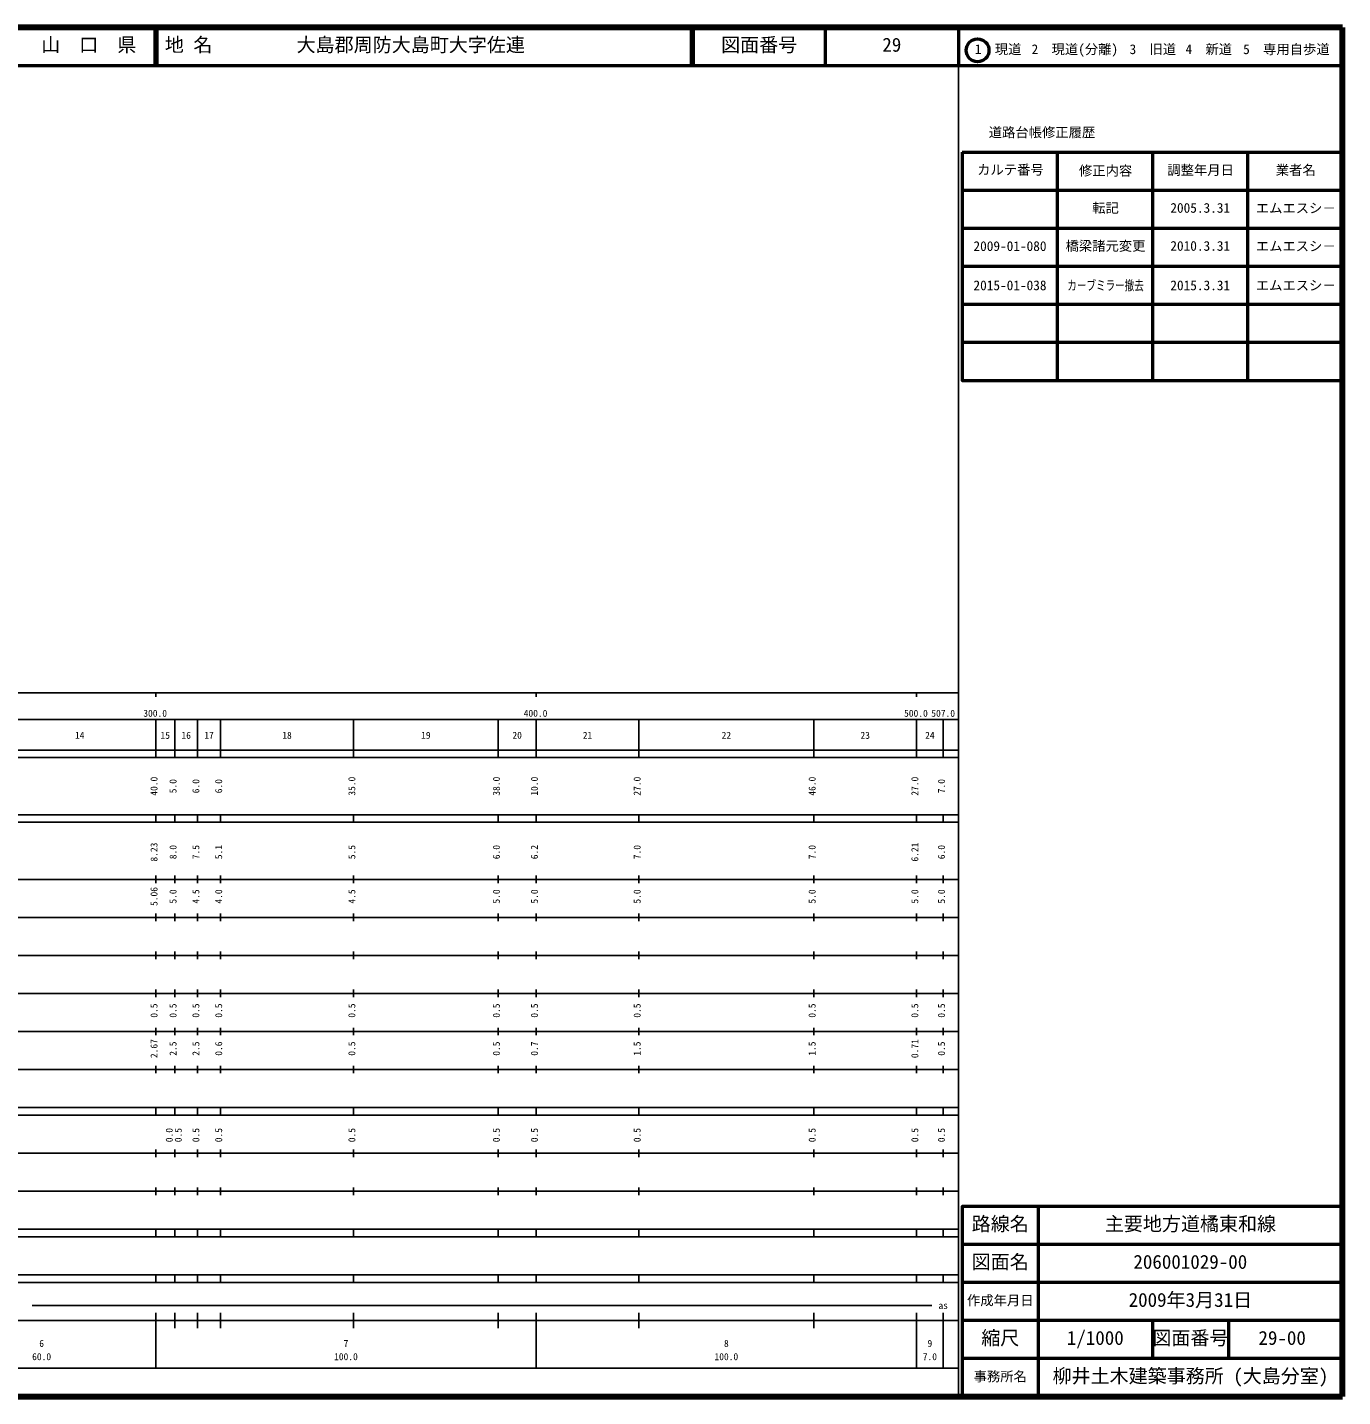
# Model space of a CAD drawing. Units: millimetres on the paper. Extents: x 40 to 680, y 20 to 380.
# Drawn here: x 334.2 to 680, y 20 to 380 of the extents above; entities that cross this region are included whole.
import ezdxf
from ezdxf.enums import TextEntityAlignment as Align

# ---------------------------------------------------------------- set-up
doc = ezdxf.new("R2010")
doc.units = ezdxf.units.MM
for name, color, linetype, lineweight in [('M-TTL', 2, 'Continuous', 140), ('M-TTL-BAND', 7, 'Continuous', 25), ('M-TTL-FRAM', 2, 'Continuous', 50), ('M-TTL-LINE', 7, 'Continuous', 50)]:
    doc.layers.add(name, color=color, linetype=linetype, lineweight=lineweight)
doc.layers.add('M-TTL-TXT', color=7, linetype='Continuous')
doc.styles.add('ＭＳ ゴシック', font='')
doc.styles.get('ＭＳ ゴシック').set_extended_font_data('MS Gothic')

msp = doc.modelspace()

# ---------------------------------------------------------------- linework, layer by layer
at = {"layer": 'M-TTL'}
for p, q in [((680, 380), (40, 380)), ((680, 20), (680, 380)), ((40, 20), (680, 20))]:
    msp.add_line(p, q, dxfattribs=at)
at = {"layer": 'M-TTL-BAND'}
for p, q in [((579, 20), (579, 370)), ((40, 205), (579, 205)), ((368, 205), (368, 204)), ((468, 205), (468, 204)), ((568, 205), (568, 204)), ((68, 198), (579, 198)), ((368, 188), (368, 198)), ((373, 188), (373, 198)), ((379, 188), (379, 198)), ((385, 188), (385, 198)), ((420, 188), (420, 198)), ((458, 188), (458, 198)), ((468, 188), (468, 198)), ((495, 188), (495, 198)), ((541, 188), (541, 198)), ((568, 188), (568, 198)), ((575, 188), (575, 198)), ((40, 190), (579, 190)), ((40, 188), (579, 188)), ((40, 173), (579, 173)), ((368, 171), (368, 173)), ((373, 171), (373, 173)), ((379, 171), (379, 173)), ((385, 171), (385, 173)), ((420, 171), (420, 173)), ((458, 171), (458, 173)), ((468, 171), (468, 173)), ((495, 171), (495, 173)), ((541, 171), (541, 173)), ((568, 171), (568, 173)), ((575, 171), (575, 173)), ((40, 171), (579, 171)), ((40, 156), (579, 156)), ((368, 155), (368, 157)), ((373, 155), (373, 157)), ((379, 155), (379, 157)), ((385, 155), (385, 157)), ((420, 155), (420, 157)), ((458, 155), (458, 157)), ((468, 155), (468, 157)), ((495, 155), (495, 157)), ((541, 155), (541, 157)), ((568, 155), (568, 157)), ((575, 155), (575, 157)), ((46, 146), (579, 146)), ((368, 145), (368, 147)), ((373, 145), (373, 147)), ((379, 145), (379, 147)), ((385, 145), (385, 147)), ((420, 145), (420, 147)), ((458, 145), (458, 147)), ((468, 145), (468, 147)), ((495, 145), (495, 147)), ((541, 145), (541, 147)), ((568, 145), (568, 147)), ((575, 145), (575, 147)), ((368, 135), (368, 137)), ((373, 135), (373, 137)), ((379, 135), (379, 137)), ((385, 135), (385, 137)), ((420, 135), (420, 137)), ((458, 135), (458, 137)), ((468, 135), (468, 137)), ((495, 135), (495, 137)), ((541, 135), (541, 137)), ((568, 135), (568, 137)), ((575, 135), (575, 137)), ((52, 136), (579, 136)), ((46, 126), (579, 126)), ((368, 125), (368, 127)), ((373, 125), (373, 127)), ((379, 125), (379, 127)), ((385, 125), (385, 127)), ((420, 125), (420, 127)), ((458, 125), (458, 127)), ((468, 125), (468, 127)), ((495, 125), (495, 127)), ((541, 125), (541, 127)), ((568, 125), (568, 127)), ((575, 125), (575, 127)), ((52, 116), (579, 116)), ((368, 115), (368, 117)), ((373, 115), (373, 117)), ((379, 115), (379, 117)), ((385, 115), (385, 117)), ((420, 115), (420, 117)), ((458, 115), (458, 117)), ((468, 115), (468, 117)), ((495, 115), (495, 117)), ((541, 115), (541, 117)), ((568, 115), (568, 117)), ((575, 115), (575, 117)), ((46, 106), (579, 106)), ((368, 105), (368, 107)), ((373, 105), (373, 107)), ((379, 105), (379, 107)), ((385, 105), (385, 107)), ((420, 105), (420, 107)), ((458, 105), (458, 107)), ((468, 105), (468, 107)), ((495, 105), (495, 107)), ((541, 105), (541, 107)), ((568, 105), (568, 107)), ((575, 105), (575, 107)), ((40, 96), (579, 96)), ((40, 94), (579, 94)), ((368, 94), (368, 96)), ((373, 94), (373, 96)), ((379, 94), (379, 96)), ((385, 94), (385, 96)), ((420, 94), (420, 96)), ((458, 94), (458, 96)), ((468, 94), (468, 96)), ((495, 94), (495, 96)), ((541, 94), (541, 96)), ((568, 94), (568, 96)), ((575, 94), (575, 96)), ((49, 84), (579, 84)), ((368, 83), (368, 85)), ((373, 83), (373, 85)), ((379, 83), (379, 85)), ((385, 83), (385, 85)), ((420, 83), (420, 85)), ((458, 83), (458, 85)), ((468, 83), (468, 85)), ((495, 83), (495, 85)), ((541, 83), (541, 85)), ((568, 83), (568, 85)), ((575, 83), (575, 85)), ((40, 74), (579, 74)), ((368, 73), (368, 75)), ((373, 73), (373, 75)), ((379, 73), (379, 75)), ((385, 73), (385, 75)), ((420, 73), (420, 75)), ((458, 73), (458, 75)), ((468, 73), (468, 75)), ((495, 73), (495, 75)), ((541, 73), (541, 75)), ((568, 73), (568, 75)), ((575, 73), (575, 75)), ((40, 64), (579, 64)), ((40, 62), (579, 62)), ((368, 62), (368, 64)), ((373, 62), (373, 64)), ((379, 62), (379, 64)), ((385, 62), (385, 64)), ((420, 62), (420, 64)), ((458, 62), (458, 64)), ((468, 62), (468, 64)), ((495, 62), (495, 64)), ((541, 62), (541, 64)), ((568, 62), (568, 64)), ((575, 62), (575, 64)), ((40, 52), (579, 52)), ((368, 50), (368, 52)), ((373, 50), (373, 52)), ((379, 50), (379, 52)), ((385, 50), (385, 52)), ((420, 50), (420, 52)), ((458, 50), (458, 52)), ((468, 50), (468, 52)), ((495, 50), (495, 52)), ((541, 50), (541, 52)), ((568, 50), (568, 52)), ((575, 50), (575, 52)), ((40, 50), (579, 50)), ((335.5, 44), (572, 44)), ((40, 40), (579, 40)), ((368, 27.5), (368, 42)), ((373, 38), (373, 42)), ((379, 38), (379, 42)), ((385, 38), (385, 42)), ((420, 38), (420, 42)), ((458, 38), (458, 42)), ((468, 27.5), (468, 42)), ((495, 38), (495, 42)), ((541, 38), (541, 42)), ((568, 27.5), (568, 42)), ((575, 27.5), (575, 42)), ((68, 27.5), (579, 27.5))]:
    msp.add_line(p, q, dxfattribs=at)
at = {"layer": 'M-TTL-FRAM'}
msp.add_line((580, 347.197), (680, 347.197), dxfattribs=at)
for points in [[(580, 347.197), (580, 287.197), (680, 287.197)], [(680, 70), (580, 70), (580, 20)]]:
    msp.add_lwpolyline(points, dxfattribs=at)
at = {"layer": 'M-TTL-LINE'}
for p, q in [((367.75, 380), (367.75, 370)), ((368.25, 380), (368.25, 370)), ((508.747, 380), (508.747, 370)), ((509.247, 380), (509.247, 370)), ((543.997, 380), (543.997, 370)), ((579, 380), (579, 370)), ((40, 370), (680, 370)), ((605, 347.197), (605, 287.197)), ((630, 347.197), (630, 287.197)), ((655, 347.197), (655, 287.197)), ((580, 337.197), (680, 337.197)), ((580, 327.197), (680, 327.197)), ((580, 317.197), (680, 317.197)), ((580, 307.197), (680, 307.197)), ((580, 297.197), (680, 297.197)), ((600, 70), (600, 20)), ((680, 60), (580, 60)), ((680, 50), (580, 50)), ((680, 40), (580, 40)), ((630, 40), (630, 30)), ((650, 40), (650, 30)), ((680, 30), (580, 30))]:
    msp.add_line(p, q, dxfattribs=at)
msp.add_circle((584.031, 373.958), 3, dxfattribs=at)

# ---------------------------------------------------------------- texts
at = {"layer": 'M-TTL-BAND', "style": 'ＭＳ ゴシック'}
for s, p in [('300.0', (364.719, 198.195)), ('400.0', (464.719, 198.195)), ('500.0', (564.719, 198.195)), ('507.0', (571.875, 198.195)), ('14', (346.75, 192.405)), ('15', (369.25, 192.405)), ('16', (374.75, 192.405)), ('17', (380.75, 192.405)), ('18', (401.25, 192.405)), ('19', (437.75, 192.405)), ('20', (461.75, 192.405)), ('21', (480.25, 192.405)), ('22', (516.75, 192.405)), ('23', (553.25, 192.405)), ('24', (570.25, 192.405)), ('as', (573.75, 42.5)), ('6', (337.375, 32.523)), ('7', (417.375, 32.523)), ('8', (517.375, 32.523)), ('9', (570.875, 32.523)), ('60.0', (335.5, 29.033)), ('100.0', (414.875, 29.033)), ('100.0', (514.875, 29.033)), ('7.0', (569.625, 29.033))]:
    msp.add_text(s, height=1.833, dxfattribs=at).set_placement(p, align=Align.BOTTOM_LEFT)
for s, p in [('40.0', (369, 178)), ('5.0', (374, 178.625)), ('6.0', (380, 178.625)), ('6.0', (386, 178.625)), ('35.0', (421, 178)), ('38.0', (459, 178)), ('10.0', (469, 178)), ('27.0', (496, 178)), ('46.0', (542, 178)), ('27.0', (569, 178)), ('7.0', (576, 178.625)), ('8.23', (369, 160.674)), ('8.0', (374, 161.299)), ('7.5', (380, 161.299)), ('5.1', (386, 161.299)), ('5.5', (421, 161.299)), ('6.0', (459, 161.299)), ('6.2', (469, 161.299)), ('7.0', (496, 161.299)), ('7.0', (542, 161.299)), ('6.21', (569, 160.674)), ('6.0', (576, 161.299)), ('5.06', (369, 149)), ('5.0', (374, 149.625)), ('4.5', (380, 149.625)), ('4.0', (386, 149.625)), ('4.5', (421, 149.625)), ('5.0', (459, 149.625)), ('5.0', (469, 149.625)), ('5.0', (496, 149.625)), ('5.0', (542, 149.625)), ('5.0', (569, 149.625)), ('5.0', (576, 149.625)), ('0.5', (369, 119.625)), ('0.5', (374, 119.625)), ('0.5', (380, 119.625)), ('0.5', (386, 119.625)), ('0.5', (421, 119.625)), ('0.5', (459, 119.625)), ('0.5', (469, 119.625)), ('0.5', (496, 119.625)), ('0.5', (542, 119.625)), ('0.5', (569, 119.625)), ('0.5', (576, 119.625)), ('2.67', (369, 109)), ('2.5', (374, 109.625)), ('2.5', (380, 109.625)), ('0.6', (386, 109.625)), ('0.5', (421, 109.625)), ('0.5', (459, 109.625)), ('0.7', (469, 109.625)), ('1.5', (496, 109.625)), ('1.5', (542, 109.625)), ('0.71', (569, 109)), ('0.5', (576, 109.625)), ('0.0', (373, 86.889)), ('0.5', (375.37, 86.889)), ('0.5', (380, 86.889)), ('0.5', (386, 86.889)), ('0.5', (421, 86.889)), ('0.5', (459, 86.889)), ('0.5', (469, 86.889)), ('0.5', (496, 86.889)), ('0.5', (542, 86.889)), ('0.5', (569, 86.889)), ('0.5', (576, 86.889))]:
    msp.add_text(s, height=1.833, rotation=90, dxfattribs=at).set_placement(p, align=Align.BOTTOM_LEFT)
at = {"layer": 'M-TTL-TXT', "style": 'ＭＳ ゴシック'}
for s, height, p in [('山\u3000口\u3000県', 3.666, (337.875, 372.5)), ('地 名', 3.666, (370.38, 372.5)), ('大島郡周防大島町大字佐連', 3.666, (405.024, 372.5)), ('図面番号', 3.666, (516.622, 372.5)), ('29', 3.666, (558.997, 372.5)), ('1\u3000現道', 2.566, (583.323, 372.208)), ('2\u3000現道(分離)', 2.566, (598.244, 372.208)), ('3\u3000旧道', 2.566, (623.996, 372.208)), ('4\u3000新道', 2.566, (638.699, 372.208)), ('5\u3000専用自歩道', 2.566, (653.853, 372.208)), ('道路台帳修正履歴', 2.566, (586.968, 350.363)), ('カルテ番号', 2.566, (583.925, 340.527)), ('修正内容', 2.566, (610.675, 340.273)), ('調整年月日', 2.566, (633.925, 340.447)), ('業者名', 2.566, (662.425, 340.447)), ('転記', 2.566, (614.175, 330.495)), ('2005.3.31', 2.566, (634.712, 330.495)), ('エムエスシ－', 2.566, (657.175, 330.439)), ('橋梁諸元変更', 2.566, (607.175, 320.495)), ('2009-01-080', 2.566, (582.962, 320.439)), ('2010.3.31', 2.566, (634.712, 320.495)), ('エムエスシ－', 2.566, (657.175, 320.439)), ('2015-01-038', 2.566, (582.962, 310.124)), ('2015.3.31', 2.566, (634.712, 310.124)), ('エムエスシ－', 2.566, (657.175, 310.124)), ('路線名', 3.666, (582.5, 62.5)), ('路線名', 3.666, (582.5, 62.5)), ('主要地方道橘東和線', 3.666, (617.5, 62.5)), ('図面名', 3.666, (582.5, 52.5)), ('図面名', 3.666, (582.5, 52.5)), ('206001029-00', 3.666, (625, 52.5)), ('作成年月日', 2.566, (581.25, 43.25)), ('作成年月日', 2.566, (581.25, 43.25)), ('2009年3月31日', 3.666, (623.75, 42.5)), ('縮尺', 3.666, (585, 32.5)), ('縮尺', 3.666, (585, 32.5)), ('1/1000', 3.666, (607.5, 32.5)), ('図面番号', 3.666, (630, 32.5)), ('図面番号', 3.666, (630, 32.5)), ('29-00', 3.666, (657.875, 32.5)), ('事務所名', 2.566, (583, 23.25)), ('事務所名', 2.566, (583, 23.25)), ('柳井土木建築事務所 (大島分室)', 3.666, (603.75, 22.5))]:
    msp.add_text(s, height=height, dxfattribs=at).set_placement(p, align=Align.BOTTOM_LEFT)
at = {"layer": 'M-TTL-TXT', "style": 'ＭＳ ゴシック', "width": 0.7}
msp.add_text('カーブミラー撤去', height=2.566, dxfattribs=at).set_placement((607.625, 310.124), align=Align.BOTTOM_LEFT)

doc.saveas('drawing.dxf')
